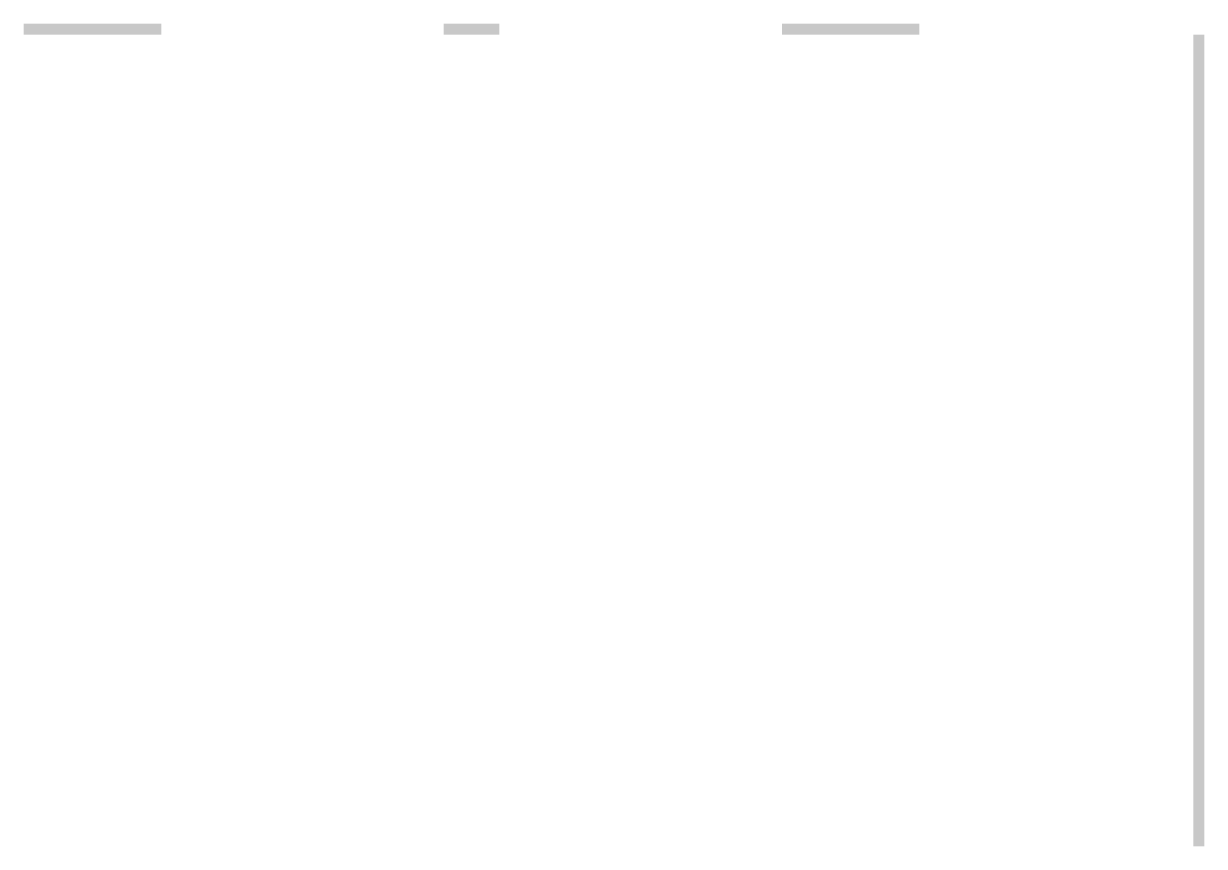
# Model space of a CAD drawing. Header units: millimetres. Extents: x -187347 to 135007, y -6415 to 292048.
# Drawn here: x 19417 to 40361, y 245328 to 259928 of the extents above; entities that cross this region are included whole.
import ezdxf

# ---------------------------------------------------------------- set-up
doc = ezdxf.new("R2010")
doc.units = ezdxf.units.MM
doc.header["$LTSCALE"] = 100
doc.layers.add('A-WALL-PATT', color=7, linetype='Continuous', lineweight=5)

msp = doc.modelspace()

# ---------------------------------------------------------------- hatches: boundary and pattern name
at = {"layer": 'A-WALL-PATT'}
h = msp.add_hatch(dxfattribs=at)
h.set_pattern_fill('FP_1308', color=256, angle=-292.61987, style=0, pattern_type=2)
h.set_pattern_definition([(247.38013, (27353.9, 259889.452), (-0.0003, -100.32954), [26.086, -1278.204]), (247.38013, (27253.57, 259889.45), (-0.0003, -100.32954), [26.086, -1278.204]), (247.38013, (27153.24, 259889.452), (-0.0003, -100.32954), [26.086, -1278.204]), (247.38013, (27052.91, 259889.45), (-0.0003, -100.32954), [26.086, -1278.204]), (247.38013, (26952.582, 259889.45), (-0.0003, -100.32954), [26.086, -1278.204]), (292.24913, (27269.625, 259889.45), (0.00036, -100.3298), [23.848, -2360.969]), (292.24913, (27169.294, 259889.452), (0.00036, -100.3298), [23.848, -2360.969]), (292.24913, (27068.964, 259889.45), (0.00036, -100.3298), [23.848, -2360.969]), (292.24913, (26968.635, 259889.45), (0.00036, -100.3298), [23.848, -2360.969]), (292.24913, (26868.305, 259889.452), (0.00036, -100.3298), [23.848, -2360.969]), (292.24913, (26767.974, 259889.45), (0.00036, -100.3298), [23.848, -2360.969]), (292.24913, (26667.645, 259889.452), (0.00036, -100.3298), [23.848, -2360.969]), (292.24913, (26567.315, 259889.45), (0.00036, -100.3298), [23.848, -2360.969]), (292.24913, (26466.984, 259889.452), (0.00036, -100.3298), [23.848, -2360.969]), (67.75113, (27294.707, 259867.38), (0.0001, -100.3298), [23.848, -2360.969]), (67.75113, (27194.377, 259867.38), (0.0001, -100.3298), [23.848, -2360.969]), (67.75113, (27094.047, 259867.38), (0.00011, -100.3298), [23.848, -2360.969]), (67.75113, (26993.717, 259867.38), (0.00011, -100.3298), [23.848, -2360.969]), (67.75113, (26893.387, 259867.38), (0.00011, -100.3298), [23.848, -2360.969]), (67.75113, (26793.057, 259867.38), (0.00011, -100.3298), [23.848, -2360.969]), (67.75113, (26692.727, 259867.38), (0.00011, -100.3298), [23.848, -2360.969]), (67.75113, (26592.397, 259867.38), (0.00011, -100.3298), [23.848, -2360.969]), (67.75113, (26492.067, 259867.38), (0.00011, -100.3298), [23.848, -2360.969]), (112.62013, (27329.822, 259865.373), (0.00078, -100.32954), [26.086, -1278.204]), (112.62013, (27229.493, 259865.373), (0.00078, -100.32954), [26.086, -1278.204]), (112.62013, (27129.163, 259865.373), (0.00078, -100.32954), [26.086, -1278.204]), (112.62013, (27028.832, 259865.373), (0.00078, -100.32954), [26.086, -1278.204]), (112.62013, (26928.503, 259865.373), (0.00078, -100.32954), [26.086, -1278.204]), (261.87013, (27358.919, 259906.508), (0.000556, -100.33039), [7.094, -702.346]), (248.19813, (27357.915, 259899.484), (-0.00043, -100.33008), [10.806, -529.488]), (248.19813, (27257.585, 259899.485), (-0.00043, -100.33008), [10.806, -529.488]), (111.80113, (27319.79, 259889.452), (-0.00085, -100.33008), [10.806, -529.488]), (111.80113, (27219.46, 259889.45), (-0.00085, -100.33008), [10.806, -529.488]), (98.13013, (27315.777, 259899.484), (-8.5e-05, -100.33039), [7.094, -702.346]), (98.13013, (27358.919, 259906.508), (-8.5e-05, -100.33039), [7.094, -702.346]), (116.56513, (27357.915, 259913.53), (0.00015, -100.33013), [6.73, -217.614]), (135.0001, (27354.905, 259919.55), (0.00024, -100.32997), [7.094, -134.794]), (146.3101, (27349.89, 259924.57), (8e-05, -100.3303), [3.617, -358.128]), (146.3101, (27249.56, 259924.57), (8e-05, -100.3303), [3.617, -358.128]), (146.3101, (27149.23, 259924.57), (8e-05, -100.3303), [3.617, -358.128]), (161.5651, (27346.88, 259926.57), (0.0001, -100.3296), [3.173, -314.099]), (161.5651, (27246.55, 259926.57), (0.0001, -100.3296), [3.173, -314.099]), (161.5651, (27146.22, 259926.57), (0.0001, -100.3296), [3.173, -314.099]), (161.5651, (27343.87, 259927.58), (0.0001, -100.3296), [3.173, -314.099]), (161.5651, (27243.54, 259927.58), (0.0001, -100.3296), [3.173, -314.099]), (161.5651, (27143.21, 259927.58), (0.0001, -100.3296), [3.173, -314.099]), (180.0001, (27340.86, 259928.58), (0.0002, -100.33), [8.026, -92.304]), (198.4351, (27332.83, 259928.58), (0.0003, -100.3296), [3.173, -314.099]), (198.4351, (27232.5, 259928.58), (0.0003, -100.3296), [3.173, -314.099]), (198.4351, (27132.17, 259928.58), (0.0003, -100.3296), [3.173, -314.099]), (198.4351, (27329.82, 259927.58), (0.0003, -100.3296), [3.173, -314.099]), (198.4351, (27229.49, 259927.58), (0.0003, -100.3296), [3.173, -314.099]), (198.4351, (27129.16, 259927.58), (0.0003, -100.3296), [3.173, -314.099]), (213.6901, (27326.81, 259926.57), (0.0004, -100.3303), [3.617, -358.128]), (213.6901, (27226.48, 259926.57), (0.0004, -100.3303), [3.617, -358.128]), (213.6901, (27126.15, 259926.57), (0.0004, -100.3303), [3.617, -358.128]), (225.0001, (27323.8, 259924.57), (0.00024, -100.32997), [7.094, -134.794]), (243.43513, (27318.786, 259919.55), (0.00033, -100.33013), [6.73, -217.614]), (261.87013, (27315.776, 259913.531), (0.000556, -100.33039), [7.094, -702.346]), (261.87013, (27308.754, 259906.508), (0.000556, -100.33039), [7.094, -702.346]), (248.19813, (27307.75, 259899.484), (-0.00043, -100.33008), [10.806, -529.488]), (248.19813, (27207.42, 259899.485), (-0.00043, -100.33008), [10.806, -529.488]), (111.80113, (27269.625, 259889.45), (-0.00085, -100.33008), [10.806, -529.488]), (111.80113, (27169.294, 259889.452), (-0.00085, -100.33008), [10.806, -529.488]), (98.13013, (27265.611, 259899.485), (-8.5e-05, -100.33039), [7.094, -702.346]), (98.13013, (27308.754, 259906.508), (-8.5e-05, -100.33039), [7.094, -702.346]), (116.56513, (27307.75, 259913.53), (0.00015, -100.33013), [6.73, -217.614]), (135.0001, (27304.74, 259919.55), (0.00024, -100.32997), [7.094, -134.794]), (146.3101, (27299.72, 259924.57), (8e-05, -100.3303), [3.617, -358.128]), (146.3101, (27199.39, 259924.57), (8e-05, -100.3303), [3.617, -358.128]), (146.3101, (27099.06, 259924.57), (8e-05, -100.3303), [3.617, -358.128]), (161.5651, (27296.71, 259926.57), (0.0001, -100.3296), [3.173, -314.099]), (161.5651, (27196.38, 259926.57), (0.0001, -100.3296), [3.173, -314.099]), (161.5651, (27096.05, 259926.57), (0.0001, -100.3296), [3.173, -314.099]), (161.5651, (27293.7, 259927.58), (0.0001, -100.3296), [3.173, -314.099]), (161.5651, (27193.37, 259927.58), (0.0001, -100.3296), [3.173, -314.099]), (161.5651, (27093.04, 259927.58), (0.0001, -100.3296), [3.173, -314.099]), (180.0001, (27290.69, 259928.58), (0.0002, -100.33), [8.026, -92.304]), (198.4351, (27282.67, 259928.58), (0.0003, -100.3296), [3.173, -314.099]), (198.4351, (27182.34, 259928.58), (0.0003, -100.3296), [3.173, -314.099]), (198.4351, (27082.01, 259928.58), (0.0003, -100.3296), [3.173, -314.099]), (198.4351, (27279.66, 259927.58), (0.0003, -100.3296), [3.173, -314.099]), (198.4351, (27179.33, 259927.58), (0.0003, -100.3296), [3.173, -314.099]), (198.4351, (27079, 259927.58), (0.0003, -100.3296), [3.173, -314.099]), (213.6901, (27276.65, 259926.57), (0.0004, -100.3303), [3.617, -358.128]), (213.6901, (27176.32, 259926.57), (0.0004, -100.3303), [3.617, -358.128]), (213.6901, (27075.99, 259926.57), (0.0004, -100.3303), [3.617, -358.128]), (225.0001, (27273.64, 259924.57), (0.00024, -100.32997), [7.094, -134.794]), (243.43513, (27268.62, 259919.55), (0.00033, -100.33013), [6.73, -217.614]), (261.87013, (27265.611, 259913.531), (0.000556, -100.33039), [7.094, -702.346]), (261.87013, (27333.836, 259850.323), (0.000556, -100.33039), [7.094, -702.346]), (243.43513, (27332.83, 259843.3), (0.00033, -100.33013), [6.73, -217.614]), (225.0001, (27329.82, 259837.28), (0.00024, -100.32997), [7.094, -134.794]), (213.6901, (27324.81, 259832.26), (0.0004, -100.3303), [3.617, -358.128]), (213.6901, (27224.48, 259832.26), (0.0004, -100.3303), [3.617, -358.128]), (213.6901, (27124.146, 259832.26), (0.0004, -100.3303), [3.617, -358.128]), (198.4351, (27321.8, 259830.26), (0.0003, -100.3296), [3.173, -314.099]), (198.4351, (27221.47, 259830.26), (0.0003, -100.3296), [3.173, -314.099]), (198.4351, (27121.14, 259830.26), (0.0003, -100.3296), [3.173, -314.099]), (198.4351, (27318.79, 259829.25), (0.0003, -100.3296), [3.173, -314.099]), (198.4351, (27218.46, 259829.25), (0.0003, -100.3296), [3.173, -314.099]), (198.4351, (27118.13, 259829.25), (0.0003, -100.3296), [3.173, -314.099]), (180.0001, (27315.78, 259828.25), (0.0002, -100.33), [8.026, -92.304]), (161.5651, (27307.75, 259828.25), (0.0001, -100.3296), [3.173, -314.099]), (161.5651, (27207.42, 259828.25), (0.0001, -100.3296), [3.173, -314.099]), (161.5651, (27107.09, 259828.25), (0.0001, -100.3296), [3.173, -314.099]), (161.5651, (27304.74, 259829.25), (0.0001, -100.3296), [3.173, -314.099]), (161.5651, (27204.41, 259829.25), (0.0001, -100.3296), [3.173, -314.099]), (161.5651, (27104.08, 259829.25), (0.0001, -100.3296), [3.173, -314.099]), (146.3101, (27301.73, 259830.26), (8e-05, -100.3303), [3.617, -358.128]), (146.3101, (27201.4, 259830.26), (8e-05, -100.3303), [3.617, -358.128]), (146.3101, (27101.07, 259830.26), (8e-05, -100.3303), [3.617, -358.128]), (135.0001, (27298.72, 259832.264), (0.00024, -100.32997), [7.094, -134.794]), (116.56513, (27293.704, 259837.28), (0.00015, -100.33013), [6.73, -217.614]), (98.13013, (27290.694, 259843.3), (-8.5e-05, -100.33039), [7.094, -702.346]), (98.13013, (27333.836, 259850.323), (-8.5e-05, -100.33039), [7.094, -702.346]), (110.55613, (27332.833, 259857.346), (0.00039, -100.33001), [8.572, -848.648]), (110.55613, (27232.503, 259857.346), (0.00039, -100.33001), [8.572, -848.648]), (110.55613, (27132.172, 259857.346), (0.00039, -100.33001), [8.572, -848.648]), (248.19813, (27294.707, 259867.38), (-0.00043, -100.33008), [10.806, -529.488]), (248.19813, (27194.377, 259867.38), (-0.00043, -100.33008), [10.806, -529.488]), (261.87013, (27290.694, 259857.346), (0.000556, -100.33039), [7.094, -702.346]), (180.0001, (27361.93, 259828.25), (0.0002, -100.33), [4.013, -96.317]), (161.5651, (27357.92, 259828.25), (0.0001, -100.3296), [3.173, -314.099]), (161.5651, (27257.58, 259828.25), (0.0001, -100.3296), [3.173, -314.099]), (161.5651, (27157.255, 259828.25), (0.0001, -100.3296), [3.173, -314.099]), (161.5651, (27354.9, 259829.25), (0.0001, -100.3296), [3.173, -314.099]), (161.5651, (27254.575, 259829.25), (0.0001, -100.3296), [3.173, -314.099]), (161.5651, (27154.25, 259829.25), (0.0001, -100.3296), [3.173, -314.099]), (146.3101, (27351.895, 259830.26), (8e-05, -100.3303), [3.617, -358.128]), (146.3101, (27251.565, 259830.26), (8e-05, -100.3303), [3.617, -358.128]), (146.3101, (27151.235, 259830.26), (8e-05, -100.3303), [3.617, -358.128]), (135.0001, (27348.885, 259832.26), (0.00024, -100.32997), [7.094, -134.794]), (116.56513, (27343.87, 259837.28), (0.00015, -100.33013), [6.73, -217.614]), (98.13013, (27340.859, 259843.3), (-8.5e-05, -100.33039), [7.094, -702.346]), (249.44413, (27343.87, 259865.373), (8e-05, -100.33001), [8.572, -848.648]), (249.44413, (27243.54, 259865.372), (8e-05, -100.33001), [8.572, -848.648]), (249.44413, (27143.21, 259865.373), (8e-05, -100.33001), [8.572, -848.648]), (261.87013, (27340.859, 259857.346), (0.000556, -100.33039), [7.094, -702.346]), (261.87013, (27283.671, 259850.323), (0.000556, -100.33039), [7.094, -702.346]), (243.43513, (27282.667, 259843.3), (0.00033, -100.33013), [6.73, -217.614]), (225.0001, (27279.66, 259837.28), (0.00024, -100.32997), [7.094, -134.794]), (213.6901, (27274.64, 259832.26), (0.0004, -100.3303), [3.617, -358.128]), (213.6901, (27174.31, 259832.26), (0.0004, -100.3303), [3.617, -358.128]), (213.6901, (27073.98, 259832.26), (0.0004, -100.3303), [3.617, -358.128]), (198.4351, (27271.63, 259830.26), (0.0003, -100.3296), [3.173, -314.099]), (198.4351, (27171.3, 259830.26), (0.0003, -100.3296), [3.173, -314.099]), (198.4351, (27070.97, 259830.26), (0.0003, -100.3296), [3.173, -314.099]), (198.4351, (27268.62, 259829.25), (0.0003, -100.3296), [3.173, -314.099]), (198.4351, (27168.29, 259829.25), (0.0003, -100.3296), [3.173, -314.099]), (198.4351, (27067.96, 259829.25), (0.0003, -100.3296), [3.173, -314.099]), (180.0001, (27265.61, 259828.25), (0.0002, -100.33), [4.013, -96.317]), (98.13013, (27283.671, 259850.323), (-8.5e-05, -100.33039), [7.094, -702.346]), (111.80113, (27282.668, 259857.346), (-0.00085, -100.33008), [10.806, -529.488]), (111.80113, (27182.337, 259857.346), (-0.00085, -100.33008), [10.806, -529.488])])
h.paths.add_polyline_path([(34132.9, 259729.4), (35306.9, 259729.4), (35306.9, 259927.8), (32866.9, 259927.8), (32866.9, 259729.4), (33762.6, 259729.4)])
h.paths.add_polyline_path([(27096.8, 259729.4), (27856.9, 259729.4), (27856.9, 259927.8), (26866.9, 259927.8), (26866.9, 259729.4)])
h.paths.add_polyline_path([(21171.7, 259729.4), (21856.9, 259729.4), (21856.9, 259927.8), (19416.9, 259927.8), (19416.9, 259729.4), (20801.4, 259729.4)])
h = msp.add_hatch(dxfattribs=at)
h.set_pattern_fill('FP_1089', color=256, angle=67.38013, style=0, pattern_type=2)
h.set_pattern_definition([(157.38013, (40322.8, 252536.607), (-100.32954, 0.0003), [26.086, -1278.204]), (157.38013, (40322.8, 252636.937), (-100.32954, 0.0003), [26.086, -1278.204]), (157.38013, (40322.8, 252737.267), (-100.32954, 0.0003), [26.086, -1278.204]), (157.38013, (40322.8, 252837.597), (-100.32954, 0.0003), [26.086, -1278.204]), (157.38013, (40322.8, 252937.927), (-100.32954, 0.0003), [26.086, -1278.204]), (202.24913, (40322.8, 252620.884), (-100.3298, -0.00036), [23.848, -2360.969]), (202.24913, (40322.8, 252721.214), (-100.3298, -0.00036), [23.848, -2360.969]), (202.24913, (40322.8, 252821.544), (-100.3298, -0.00036), [23.848, -2360.969]), (202.24913, (40322.8, 252921.874), (-100.3298, -0.00036), [23.848, -2360.969]), (202.24913, (40322.8, 253022.205), (-100.3298, -0.00036), [23.848, -2360.969]), (202.24913, (40322.8, 253122.534), (-100.3298, -0.00036), [23.848, -2360.969]), (202.24913, (40322.8, 253222.864), (-100.3298, -0.00036), [23.848, -2360.969]), (202.24913, (40322.8, 253323.194), (-100.3298, -0.00036), [23.848, -2360.969]), (202.24913, (40322.8, 253423.524), (-100.3298, -0.00036), [23.848, -2360.969]), (337.75113, (40300.727, 252595.8), (-100.3298, -0.0001), [23.848, -2360.969]), (337.75113, (40300.727, 252696.13), (-100.3298, -0.0001), [23.848, -2360.969]), (337.75113, (40300.727, 252796.46), (-100.3298, -0.0001), [23.848, -2360.969]), (337.75113, (40300.727, 252896.792), (-100.3298, -0.0001), [23.848, -2360.969]), (337.75113, (40300.727, 252997.12), (-100.3298, -0.0001), [23.848, -2360.969]), (337.75113, (40300.726, 253097.45), (-100.3298, -0.0001), [23.848, -2360.969]), (337.75113, (40300.727, 253197.782), (-100.3298, -0.0001), [23.848, -2360.969]), (337.75113, (40300.727, 253298.11), (-100.3298, -0.0001), [23.848, -2360.969]), (337.75113, (40300.727, 253398.44), (-100.3298, -0.0001), [23.848, -2360.969]), (22.62013, (40298.72, 252560.687), (-100.32954, -0.00078), [26.086, -1278.204]), (22.62013, (40298.72, 252661.016), (-100.32954, -0.00078), [26.086, -1278.204]), (22.62013, (40298.72, 252761.346), (-100.32954, -0.00078), [26.086, -1278.204]), (22.62013, (40298.72, 252861.676), (-100.32954, -0.00078), [26.086, -1278.204]), (22.62013, (40298.72, 252962.006), (-100.32954, -0.00078), [26.086, -1278.204]), (171.87013, (40339.855, 252531.59), (-100.33039, -0.000556), [7.094, -702.346]), (158.19813, (40332.832, 252532.594), (-100.33008, 0.00043), [10.806, -529.488]), (158.19813, (40332.833, 252632.924), (-100.33008, 0.00043), [10.806, -529.488]), (21.80113, (40322.8, 252570.72), (-100.33008, 0.00085), [10.806, -529.488]), (21.80113, (40322.8, 252671.05), (-100.33008, 0.00085), [10.806, -529.488]), (8.13013, (40332.832, 252574.732), (-100.33039, 8.5e-05), [7.094, -702.346]), (8.13013, (40339.855, 252531.59), (-100.33039, 8.5e-05), [7.094, -702.346]), (26.5651, (40346.88, 252532.594), (-100.33013, -0.00015), [6.73, -217.614]), (45.0001, (40352.9, 252535.6), (-100.33, -0.00024), [7.094, -134.794]), (56.3101, (40357.915, 252540.62), (-100.3303, -8e-05), [3.617, -358.128]), (56.3101, (40357.915, 252640.95), (-100.3303, -8e-05), [3.617, -358.128]), (56.3101, (40357.915, 252741.28), (-100.3303, -8e-05), [3.617, -358.128]), (71.5651, (40359.92, 252543.63), (-100.3296, -0.0001), [3.173, -314.099]), (71.5651, (40359.92, 252643.96), (-100.3296, -0.0001), [3.173, -314.099]), (71.5651, (40359.92, 252744.29), (-100.3296, -0.0001), [3.173, -314.099]), (71.5651, (40360.92, 252546.64), (-100.3296, -0.0001), [3.173, -314.099]), (71.5651, (40360.925, 252646.97), (-100.3296, -0.0001), [3.173, -314.099]), (71.5651, (40360.92, 252747.3), (-100.3296, -0.0001), [3.173, -314.099]), (90.0001, (40361.93, 252549.65), (-100.33, -0.0002), [8.026, -92.304]), (108.4351, (40361.93, 252557.68), (-100.3296, -0.0003), [3.173, -314.099]), (108.4351, (40361.93, 252658.01), (-100.3296, -0.0003), [3.173, -314.099]), (108.4351, (40361.93, 252758.34), (-100.3296, -0.0003), [3.173, -314.099]), (108.4351, (40360.925, 252560.69), (-100.3296, -0.0003), [3.173, -314.099]), (108.4351, (40360.93, 252661.02), (-100.3296, -0.0003), [3.173, -314.099]), (108.4351, (40360.92, 252761.35), (-100.3296, -0.0003), [3.173, -314.099]), (123.6901, (40359.92, 252563.7), (-100.3303, -0.0004), [3.617, -358.128]), (123.6901, (40359.92, 252664.026), (-100.3303, -0.0004), [3.617, -358.128]), (123.6901, (40359.92, 252764.36), (-100.3303, -0.0004), [3.617, -358.128]), (135.0001, (40357.915, 252566.706), (-100.33, -0.00024), [7.094, -134.794]), (153.4351, (40352.9, 252571.723), (-100.33013, -0.00033), [6.73, -217.614]), (171.87013, (40346.879, 252574.732), (-100.33039, -0.000556), [7.094, -702.346]), (171.87013, (40339.856, 252581.756), (-100.33039, -0.000556), [7.094, -702.346]), (158.19813, (40332.832, 252582.76), (-100.33008, 0.00043), [10.806, -529.488]), (158.19813, (40332.833, 252683.09), (-100.33008, 0.00043), [10.806, -529.488]), (21.80113, (40322.8, 252620.884), (-100.33008, 0.00085), [10.806, -529.488]), (21.80113, (40322.8, 252721.214), (-100.33008, 0.00085), [10.806, -529.488]), (8.13013, (40332.833, 252624.898), (-100.33039, 8.5e-05), [7.094, -702.346]), (8.13013, (40339.856, 252581.756), (-100.33039, 8.5e-05), [7.094, -702.346]), (26.5651, (40346.88, 252582.76), (-100.33013, -0.00015), [6.73, -217.614]), (45.0001, (40352.9, 252585.77), (-100.33, -0.00024), [7.094, -134.794]), (56.3101, (40357.915, 252590.786), (-100.3303, -8e-05), [3.617, -358.128]), (56.3101, (40357.915, 252691.115), (-100.3303, -8e-05), [3.617, -358.128]), (56.3101, (40357.915, 252791.445), (-100.3303, -8e-05), [3.617, -358.128]), (71.5651, (40359.92, 252593.795), (-100.3296, -0.0001), [3.173, -314.099]), (71.5651, (40359.92, 252694.125), (-100.3296, -0.0001), [3.173, -314.099]), (71.5651, (40359.92, 252794.45), (-100.3296, -0.0001), [3.173, -314.099]), (71.5651, (40360.92, 252596.805), (-100.3296, -0.0001), [3.173, -314.099]), (71.5651, (40360.925, 252697.13), (-100.3296, -0.0001), [3.173, -314.099]), (71.5651, (40360.925, 252797.47), (-100.3296, -0.0001), [3.173, -314.099]), (90.0001, (40361.93, 252599.81), (-100.33, -0.0002), [8.026, -92.304]), (108.4351, (40361.93, 252607.84), (-100.3296, -0.0003), [3.173, -314.099]), (108.4351, (40361.93, 252708.17), (-100.3296, -0.0003), [3.173, -314.099]), (108.4351, (40361.93, 252808.5), (-100.3296, -0.0003), [3.173, -314.099]), (108.4351, (40360.925, 252610.85), (-100.3296, -0.0003), [3.173, -314.099]), (108.4351, (40360.92, 252711.18), (-100.3296, -0.0003), [3.173, -314.099]), (108.4351, (40360.925, 252811.51), (-100.3296, -0.0003), [3.173, -314.099]), (123.6901, (40359.92, 252613.86), (-100.3303, -0.0004), [3.617, -358.128]), (123.6901, (40359.92, 252714.19), (-100.3303, -0.0004), [3.617, -358.128]), (123.6901, (40359.92, 252814.52), (-100.3303, -0.0004), [3.617, -358.128]), (135.0001, (40357.915, 252616.87), (-100.33, -0.00024), [7.094, -134.794]), (153.4351, (40352.9, 252621.887), (-100.33013, -0.00033), [6.73, -217.614]), (171.87013, (40346.879, 252624.897), (-100.33039, -0.000556), [7.094, -702.346]), (171.87013, (40283.671, 252556.673), (-100.33039, -0.000556), [7.094, -702.346]), (153.4351, (40276.647, 252557.676), (-100.33013, -0.00033), [6.73, -217.614]), (135.0001, (40270.63, 252560.686), (-100.33, -0.00024), [7.094, -134.794]), (123.6901, (40265.61, 252565.7), (-100.3303, -0.0004), [3.617, -358.128]), (123.6901, (40265.61, 252666.03), (-100.3303, -0.0004), [3.617, -358.128]), (123.6901, (40265.61, 252766.36), (-100.3303, -0.0004), [3.617, -358.128]), (108.4351, (40263.605, 252568.71), (-100.3296, -0.0003), [3.173, -314.099]), (108.4351, (40263.605, 252669.04), (-100.3296, -0.0003), [3.173, -314.099]), (108.4351, (40263.6, 252769.37), (-100.3296, -0.0003), [3.173, -314.099]), (108.4351, (40262.6, 252571.72), (-100.3296, -0.0003), [3.173, -314.099]), (108.4351, (40262.6, 252672.05), (-100.3296, -0.0003), [3.173, -314.099]), (108.4351, (40262.6, 252772.38), (-100.3296, -0.0003), [3.173, -314.099]), (90.0001, (40261.6, 252574.73), (-100.33, -0.0002), [8.026, -92.304]), (71.5651, (40261.6, 252582.76), (-100.3296, -0.0001), [3.173, -314.099]), (71.5651, (40261.6, 252683.09), (-100.3296, -0.0001), [3.173, -314.099]), (71.5651, (40261.6, 252783.42), (-100.3296, -0.0001), [3.173, -314.099]), (71.5651, (40262.6, 252585.77), (-100.3296, -0.0001), [3.173, -314.099]), (71.5651, (40262.6, 252686.1), (-100.3296, -0.0001), [3.173, -314.099]), (71.5651, (40262.6, 252786.43), (-100.3296, -0.0001), [3.173, -314.099]), (56.3101, (40263.604, 252588.78), (-100.3303, -8e-05), [3.617, -358.128]), (56.3101, (40263.605, 252689.11), (-100.3303, -8e-05), [3.617, -358.128]), (56.3101, (40263.605, 252789.44), (-100.3303, -8e-05), [3.617, -358.128]), (45.0001, (40265.61, 252591.79), (-100.33, -0.00024), [7.094, -134.794]), (26.5651, (40270.628, 252596.805), (-100.33013, -0.00015), [6.73, -217.614]), (8.13013, (40276.648, 252599.815), (-100.33039, 8.5e-05), [7.094, -702.346]), (8.13013, (40283.671, 252556.673), (-100.33039, 8.5e-05), [7.094, -702.346]), (20.55613, (40290.694, 252557.676), (-100.33001, -0.00039), [8.572, -848.648]), (20.55613, (40290.694, 252658.006), (-100.33001, -0.00039), [8.572, -848.648]), (20.55613, (40290.694, 252758.336), (-100.33001, -0.00039), [8.572, -848.648]), (158.19813, (40300.727, 252595.8), (-100.33008, 0.00043), [10.806, -529.488]), (158.19813, (40300.727, 252696.13), (-100.33008, 0.00043), [10.806, -529.488]), (171.87013, (40290.694, 252599.814), (-100.33039, -0.000556), [7.094, -702.346]), (90.0001, (40261.6, 252528.58), (-100.33, -0.0002), [4.013, -96.317]), (71.5651, (40261.6, 252532.59), (-100.3296, -0.0001), [3.173, -314.099]), (71.5651, (40261.6, 252632.92), (-100.3296, -0.0001), [3.173, -314.099]), (71.5651, (40261.6, 252733.25), (-100.3296, -0.0001), [3.173, -314.099]), (71.5651, (40262.6, 252535.6), (-100.3296, -0.0001), [3.173, -314.099]), (71.5651, (40262.6, 252635.93), (-100.3296, -0.0001), [3.173, -314.099]), (71.5651, (40262.6, 252736.26), (-100.3296, -0.0001), [3.173, -314.099]), (56.3101, (40263.605, 252538.61), (-100.3303, -8e-05), [3.617, -358.128]), (56.3101, (40263.605, 252638.94), (-100.3303, -8e-05), [3.617, -358.128]), (56.3101, (40263.605, 252739.27), (-100.3303, -8e-05), [3.617, -358.128]), (45.0001, (40265.61, 252541.62), (-100.33, -0.00024), [7.094, -134.794]), (26.5651, (40270.628, 252546.64), (-100.33013, -0.00015), [6.73, -217.614]), (8.13013, (40276.647, 252549.65), (-100.33039, 8.5e-05), [7.094, -702.346]), (159.44413, (40298.72, 252546.64), (-100.33001, -8e-05), [8.572, -848.648]), (159.44413, (40298.72, 252646.97), (-100.33001, -8e-05), [8.572, -848.648]), (159.44413, (40298.72, 252747.3), (-100.33001, -8e-05), [8.572, -848.648]), (171.87013, (40290.694, 252549.65), (-100.33039, -0.000556), [7.094, -702.346]), (171.87013, (40283.671, 252606.838), (-100.33039, -0.000556), [7.094, -702.346]), (153.4351, (40276.648, 252607.84), (-100.33013, -0.00033), [6.73, -217.614]), (135.0001, (40270.63, 252610.85), (-100.33, -0.00024), [7.094, -134.794]), (123.6901, (40265.61, 252615.87), (-100.3303, -0.0004), [3.617, -358.128]), (123.6901, (40265.61, 252716.2), (-100.3303, -0.0004), [3.617, -358.128]), (123.6901, (40265.61, 252816.53), (-100.3303, -0.0004), [3.617, -358.128]), (108.4351, (40263.605, 252618.88), (-100.3296, -0.0003), [3.173, -314.099]), (108.4351, (40263.6, 252719.21), (-100.3296, -0.0003), [3.173, -314.099]), (108.4351, (40263.6, 252819.54), (-100.3296, -0.0003), [3.173, -314.099]), (108.4351, (40262.6, 252621.89), (-100.3296, -0.0003), [3.173, -314.099]), (108.4351, (40262.6, 252722.22), (-100.3296, -0.0003), [3.173, -314.099]), (108.4351, (40262.6, 252822.55), (-100.3296, -0.0003), [3.173, -314.099]), (90.0001, (40261.6, 252624.9), (-100.33, -0.0002), [4.013, -96.317]), (8.13013, (40283.671, 252606.838), (-100.33039, 8.5e-05), [7.094, -702.346]), (21.80113, (40290.694, 252607.84), (-100.33008, 0.00085), [10.806, -529.488]), (21.80113, (40290.694, 252708.17), (-100.33008, 0.00085), [10.806, -529.488])])
h.paths.add_polyline_path([(40162.7, 245327.8), (40361.1, 245327.8), (40361.1, 259728.6), (40162.7, 259728.6), (40162.7, 245328.6)])

doc.saveas('drawing.dxf')
